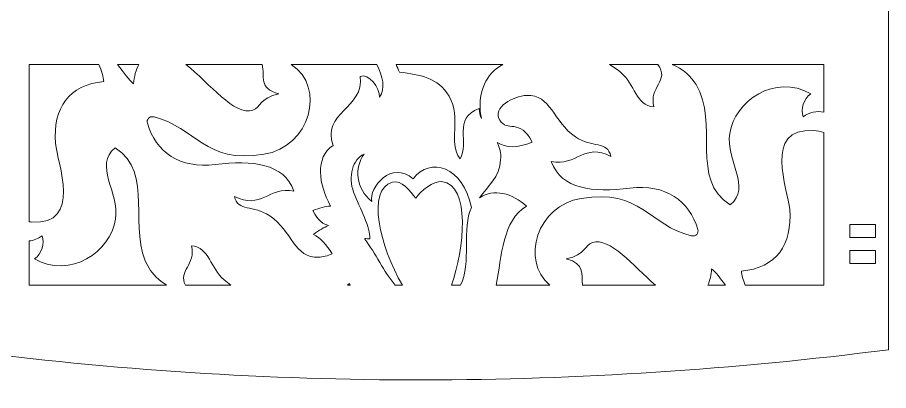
# Model space of a CAD drawing. Header units: millimetres. Extents: x -1799 to 1800, y -574 to 576.
# Drawn here: x -514.5 to -312.6, y -16 to 70.5 of the extents above; entities that cross this region are included whole.
import ezdxf

# ---------------------------------------------------------------- set-up
doc = ezdxf.new("R2010")
doc.units = ezdxf.units.MM
doc.header["$MEASUREMENT"] = 0
doc.layers.add('Layer 1', color=7, linetype='Continuous')

msp = doc.modelspace()

# ---------------------------------------------------------------- linework, layer by layer
at = {"layer": 'Layer 1', "color": 250, "lineweight": 20}
for points, knots in [([(-367.0983, 276.8912), (-384.3512, 277.3505), (-402.0362, 277.5798), (-419.7211, 277.5798), (-419.7211, 277.5798), (-437.4062, 277.5798), (-455.0912, 277.3505), (-472.3441, 276.8911), (-472.3441, 276.8911), (-480.9705, 276.6615), (-489.489, 276.3742), (-497.8462, 276.0292), (-497.8462, 276.0292), (-502.0248, 275.8567), (-506.1631, 275.6697), (-510.2545, 275.4683), (-510.2545, 275.4683), (-510.2545, 275.4683), (-513.308, 275.3148), (-513.308, 275.3148), (-513.308, 275.3148), (-513.308, 275.3148), (-514.8139, 275.238), (-514.8139, 275.238), (-514.8139, 275.238), (-514.8139, 275.238), (-516.3198, 275.1612), (-516.3198, 275.1612), (-516.3198, 275.1612), (-516.3198, 275.1612), (-528.4018, 274.545), (-528.4018, 274.545), (-528.4018, 274.545), (-528.4018, 274.545), (-528.4018, 269.5835), (-528.4018, 269.5835), (-528.4018, 269.5835), (-528.4018, 269.5835), (-528.4018, 189.918), (-528.4018, 189.918), (-528.4018, 189.918), (-528.4018, 189.918), (-539.4018, 189.918), (-539.4018, 189.918), (-539.4018, 189.918), (-541.5235, 189.918), (-543.5584, 189.0752), (-545.0587, 187.5749), (-545.0587, 187.5749), (-546.5589, 186.0746), (-547.4018, 184.0398), (-547.4018, 181.918), (-547.4018, 181.918), (-547.4018, 181.918), (-547.4018, 147.918), (-547.4018, 147.918), (-547.4018, 147.918), (-547.4018, 145.7963), (-546.5589, 143.7615), (-545.0587, 142.2612), (-545.0587, 142.2612), (-543.5584, 140.7609), (-541.5235, 139.918), (-539.4018, 139.918), (-539.4018, 139.918), (-539.4018, 139.918), (-528.4018, 139.918), (-528.4018, 139.918), (-528.4018, 139.918), (-528.4018, 139.918), (-528.4018, -6.5678), (-528.4018, -6.5678), (-528.4018, -6.5678), (-456.4705, -16.0449), (-384.5392, -15.7571), (-312.6083, -6.5678), (-312.6083, -6.5678), (-312.6083, -6.5678), (-312.6083, 274.625), (-312.6083, 274.625), (-312.6083, 274.625), (-312.6083, 274.625), (-323.1225, 275.1613), (-323.1225, 275.1613), (-323.1225, 275.1613), (-323.1225, 275.1613), (-326.1343, 275.3149), (-326.1343, 275.3149), (-326.1343, 275.3149), (-326.1343, 275.3149), (-327.6546, 275.392), (-327.6546, 275.392), (-327.6546, 275.392), (-327.6546, 275.392), (-329.1879, 275.4684), (-329.1879, 275.4684), (-329.1879, 275.4684), (-329.1879, 275.4684), (-332.2651, 275.6167), (-332.2651, 275.6167), (-332.2651, 275.6167), (-332.2651, 275.6167), (-335.3593, 275.7597), (-335.3593, 275.7597), (-335.3593, 275.7597), (-337.4276, 275.8532), (-339.5068, 275.943), (-341.5961, 276.0293), (-341.5961, 276.0293), (-349.9533, 276.3743), (-358.4718, 276.6615), (-367.0983, 276.8912)], [0, 0, 0, 0, 0.03448276, 0.03448276, 0.03448276, 0.03448276, 0.06896552, 0.06896552, 0.06896552, 0.06896552, 0.10344828, 0.10344828, 0.10344828, 0.10344828, 0.13793103, 0.13793103, 0.13793103, 0.13793103, 0.17241379, 0.17241379, 0.17241379, 0.17241379, 0.20689655, 0.20689655, 0.20689655, 0.20689655, 0.24137931, 0.24137931, 0.24137931, 0.24137931, 0.27586207, 0.27586207, 0.27586207, 0.27586207, 0.31034483, 0.31034483, 0.31034483, 0.31034483, 0.34482759, 0.34482759, 0.34482759, 0.34482759, 0.37931034, 0.37931034, 0.37931034, 0.37931034, 0.4137931, 0.4137931, 0.4137931, 0.4137931, 0.44827586, 0.44827586, 0.44827586, 0.44827586, 0.48275862, 0.48275862, 0.48275862, 0.48275862, 0.51724138, 0.51724138, 0.51724138, 0.51724138, 0.55172414, 0.55172414, 0.55172414, 0.55172414, 0.5862069, 0.5862069, 0.5862069, 0.5862069, 0.62068966, 0.62068966, 0.62068966, 0.62068966, 0.65517241, 0.65517241, 0.65517241, 0.65517241, 0.68965517, 0.68965517, 0.68965517, 0.68965517, 0.72413793, 0.72413793, 0.72413793, 0.72413793, 0.75862069, 0.75862069, 0.75862069, 0.75862069, 0.79310345, 0.79310345, 0.79310345, 0.79310345, 0.82758621, 0.82758621, 0.82758621, 0.82758621, 0.86206897, 0.86206897, 0.86206897, 0.86206897, 0.89655172, 0.89655172, 0.89655172, 0.89655172, 0.93103448, 0.93103448, 0.93103448, 0.93103448, 1, 1, 1, 1]), ([(-511.834, 59.5538), (-511.834, 59.5538), (-495.6403, 59.5538), (-495.6403, 59.5538), (-495.6403, 59.5538), (-495.0363, 58.0835), (-494.5979, 56.7156), (-494.4901, 55.6255), (-494.4901, 55.6255), (-502.5654, 54.8668), (-506.3612, 49.5059), (-505.6987, 41.3096), (-505.6987, 41.3096), (-505.3253, 36.7436), (-499.3348, 22.2634), (-511.2363, 23.0345), (-511.2363, 23.0345), (-511.4392, 23.0479), (-511.6384, 23.067), (-511.834, 23.0912), (-511.834, 23.0912), (-511.834, 23.0912), (-511.834, 59.5538), (-511.834, 59.5538)], [0, 0, 0, 0, 0.14285714, 0.14285714, 0.14285714, 0.14285714, 0.28571429, 0.28571429, 0.28571429, 0.28571429, 0.42857143, 0.42857143, 0.42857143, 0.42857143, 0.57142857, 0.57142857, 0.57142857, 0.57142857, 0.71428571, 0.71428571, 0.71428571, 0.71428571, 1, 1, 1, 1]), ([(-491.2987, 59.5538), (-491.2987, 59.5538), (-486.3835, 59.5538), (-486.3835, 59.5538), (-486.3835, 59.5538), (-487.0817, 58.3383), (-487.4716, 56.821), (-487.5891, 55.1024), (-487.5891, 55.1024), (-488.6718, 55.9727), (-489.9222, 57.6234), (-491.2987, 59.5538)], [0, 0, 0, 0, 0.25, 0.25, 0.25, 0.25, 0.5, 0.5, 0.5, 0.5, 1, 1, 1, 1]), ([(-451.0745, 59.5538), (-451.0745, 59.5538), (-431.2154, 59.5538), (-431.2154, 59.5538), (-431.2154, 59.5538), (-429.8471, 56.879), (-429.1613, 53.9815), (-430.604, 51.9783), (-430.604, 51.9783), (-430.5543, 54.2411), (-433.1191, 57.5298), (-435.0666, 56.8204), (-435.0666, 56.8204), (-434.0292, 49.49), (-444.1835, 48.3453), (-441.3407, 40.792), (-441.3407, 40.792), (-445.6113, 38.0355), (-444.7105, 31.8105), (-441.9568, 26.7419), (-441.9568, 26.7419), (-443.174, 26.6698), (-444.5298, 26.3368), (-446.0247, 25.6848), (-446.0247, 25.6848), (-444.8047, 23.2739), (-443.5554, 22.5234), (-442.3926, 22.2275), (-442.3926, 22.2275), (-443.4701, 21.8236), (-444.6446, 21.1569), (-445.9393, 20.1675), (-445.9393, 20.1675), (-444.3604, 19.4178), (-442.9352, 17.7517), (-441.5579, 15.6589), (-441.5579, 15.6589), (-442.6242, 15.2009), (-443.7638, 14.9179), (-444.7044, 14.8668), (-444.7044, 14.8668), (-450.3841, 14.5718), (-450.7879, 20.9232), (-456.0547, 24.498), (-456.0547, 24.498), (-459.8835, 27.0855), (-463.4258, 25.3406), (-464.2299, 28.998), (-464.2299, 28.998), (-458.1298, 25.7662), (-456.3226, 31.3368), (-450.4387, 30.2252), (-450.4387, 30.2252), (-452.7382, 36.5973), (-460.0212, 37.4694), (-468.6661, 36.3886), (-468.6661, 36.3886), (-476.9203, 35.3585), (-482.4239, 39.2376), (-484.4013, 45.9863), (-484.4013, 45.9863), (-484.6141, 46.7411), (-484.1013, 47.6961), (-482.8605, 47.4064), (-482.8605, 47.4064), (-473.1488, 45.0611), (-471.2076, 36.4562), (-457.3862, 38.7448), (-457.3862, 38.7448), (-446.6735, 40.4118), (-442.9235, 54.3253), (-451.0745, 59.5538)], [0, 0, 0, 0, 0.05263158, 0.05263158, 0.05263158, 0.05263158, 0.10526316, 0.10526316, 0.10526316, 0.10526316, 0.15789474, 0.15789474, 0.15789474, 0.15789474, 0.21052632, 0.21052632, 0.21052632, 0.21052632, 0.26315789, 0.26315789, 0.26315789, 0.26315789, 0.31578947, 0.31578947, 0.31578947, 0.31578947, 0.36842105, 0.36842105, 0.36842105, 0.36842105, 0.42105263, 0.42105263, 0.42105263, 0.42105263, 0.47368421, 0.47368421, 0.47368421, 0.47368421, 0.52631579, 0.52631579, 0.52631579, 0.52631579, 0.57894737, 0.57894737, 0.57894737, 0.57894737, 0.63157895, 0.63157895, 0.63157895, 0.63157895, 0.68421053, 0.68421053, 0.68421053, 0.68421053, 0.73684211, 0.73684211, 0.73684211, 0.73684211, 0.78947368, 0.78947368, 0.78947368, 0.78947368, 0.84210526, 0.84210526, 0.84210526, 0.84210526, 0.89473684, 0.89473684, 0.89473684, 0.89473684, 1, 1, 1, 1]), ([(-475.4744, 59.5538), (-475.4744, 59.5538), (-457.7989, 59.5538), (-457.7989, 59.5538), (-457.7989, 59.5538), (-457.1181, 56.7508), (-458.707, 53.9852), (-453.9157, 52.7695), (-453.9157, 52.7695), (-458.4157, 51.8129), (-458.1261, 49.5898), (-459.9516, 48.9894), (-459.9516, 48.9894), (-464.2441, 47.564), (-469.9305, 55.1861), (-475.4744, 59.5538)], [0, 0, 0, 0, 0.2, 0.2, 0.2, 0.2, 0.4, 0.4, 0.4, 0.4, 0.6, 0.6, 0.6, 0.6, 1, 1, 1, 1]), ([(-426.7719, 59.5538), (-426.7719, 59.5538), (-402.0434, 59.5538), (-402.0434, 59.5538), (-402.0434, 59.5538), (-402.5289, 59.2678), (-402.9992, 58.9628), (-403.4501, 58.6365), (-403.4501, 58.6365), (-406.7492, 56.2486), (-407.9409, 51.2091), (-407.0012, 47.0498), (-407.0012, 47.0498), (-407.2964, 47.7653), (-407.4862, 48.535), (-407.5045, 49.3895), (-407.5045, 49.3895), (-413.7418, 47.1282), (-409.6441, 41.3067), (-411.9369, 37.6807), (-411.9369, 37.6807), (-414.9055, 41.6534), (-411.4118, 47.1205), (-414.4687, 52.2043), (-414.4687, 52.2043), (-417.1137, 56.603), (-421.2376, 57.1706), (-425.9779, 57.8263), (-425.9779, 57.8263), (-426.2316, 58.4382), (-426.4965, 59.0135), (-426.7719, 59.5538)], [0, 0, 0, 0, 0.11111111, 0.11111111, 0.11111111, 0.11111111, 0.22222222, 0.22222222, 0.22222222, 0.22222222, 0.33333333, 0.33333333, 0.33333333, 0.33333333, 0.44444444, 0.44444444, 0.44444444, 0.44444444, 0.55555556, 0.55555556, 0.55555556, 0.55555556, 0.66666667, 0.66666667, 0.66666667, 0.66666667, 0.77777778, 0.77777778, 0.77777778, 0.77777778, 1, 1, 1, 1]), ([(-377.2931, 59.5538), (-377.2931, 59.5538), (-366.0951, 59.5538), (-366.0951, 59.5538), (-366.0951, 59.5538), (-363.2259, 55.8027), (-368.2373, 54.389), (-367.02, 49.7215), (-367.02, 49.7215), (-371.2639, 50.1569), (-371.3735, 54.9045), (-374.5906, 57.6649), (-374.5906, 57.6649), (-375.4149, 58.3682), (-376.3221, 58.9976), (-377.2931, 59.5538)], [0, 0, 0, 0, 0.2, 0.2, 0.2, 0.2, 0.4, 0.4, 0.4, 0.4, 0.6, 0.6, 0.6, 0.6, 1, 1, 1, 1]), ([(-362.7923, 59.5538), (-362.7923, 59.5538), (-327.6083, 59.5538), (-327.6083, 59.5538), (-327.6083, 59.5538), (-327.6083, 59.5538), (-327.6083, 48.5442), (-327.6083, 48.5442), (-327.6083, 48.5442), (-329.2241, 48.8096), (-330.9372, 48.5282), (-332.3982, 47.4241), (-332.3982, 47.4241), (-333.0176, 49.2123), (-332.376, 51.5637), (-330.6652, 52.7823), (-330.6652, 52.7823), (-338.9079, 57.5001), (-348.3008, 51.1384), (-349.4281, 43.5516), (-349.4281, 43.5516), (-350.357, 37.258), (-344.2775, 31.0135), (-349.3314, 27.0173), (-349.3314, 27.0173), (-358.7145, 32.6937), (-351.8594, 46.0661), (-357.197, 54.9104), (-357.197, 54.9104), (-358.2634, 56.6795), (-360.3466, 58.6496), (-362.7923, 59.5538)], [0, 0, 0, 0, 0.11111111, 0.11111111, 0.11111111, 0.11111111, 0.22222222, 0.22222222, 0.22222222, 0.22222222, 0.33333333, 0.33333333, 0.33333333, 0.33333333, 0.44444444, 0.44444444, 0.44444444, 0.44444444, 0.55555556, 0.55555556, 0.55555556, 0.55555556, 0.66666667, 0.66666667, 0.66666667, 0.66666667, 0.77777778, 0.77777778, 0.77777778, 0.77777778, 1, 1, 1, 1]), ([(-396.5177, 52.4035), (-390.838, 52.6985), (-390.4342, 46.3471), (-385.1674, 42.7723), (-385.1674, 42.7723), (-381.3386, 40.1848), (-377.7963, 41.9297), (-376.9922, 38.2723), (-376.9922, 38.2723), (-383.0923, 41.5041), (-384.8995, 35.9335), (-390.7834, 37.0451), (-390.7834, 37.0451), (-388.4839, 30.673), (-381.2009, 29.8009), (-372.556, 30.8817), (-372.556, 30.8817), (-364.3018, 31.9118), (-358.7982, 28.0327), (-356.8208, 21.284), (-356.8208, 21.284), (-356.608, 20.5292), (-357.1208, 19.5742), (-358.3616, 19.8639), (-358.3616, 19.8639), (-368.0733, 22.2092), (-370.0145, 30.8141), (-383.8359, 28.5255), (-383.8359, 28.5255), (-394.0918, 26.9296), (-397.9643, 14.1106), (-391.1242, 8.4322), (-391.1242, 8.4322), (-391.1242, 8.4322), (-403.5276, 8.4322), (-403.5276, 8.4322), (-403.5276, 8.4322), (-402.2879, 15.2187), (-402.0811, 23.4404), (-396.5221, 26.7002), (-396.5221, 26.7002), (-399.8015, 29.7872), (-404.239, 30.7602), (-407.2778, 28.7586), (-407.2778, 28.7586), (-407.2778, 28.7586), (-407.4372, 28.6474), (-407.4372, 28.6474), (-407.4372, 28.6474), (-405.5583, 31.3457), (-402.6701, 33.4322), (-402.5887, 37.4932), (-402.5887, 37.4932), (-402.3288, 39.0396), (-402.71, 40.3097), (-403.3571, 41.476), (-403.3571, 41.476), (-401.3812, 40.2783), (-398.6642, 40.0734), (-395.1974, 41.5855), (-395.1974, 41.5855), (-398.047, 47.2166), (-401.0566, 43.792), (-402.7496, 46.6644), (-402.7496, 46.6644), (-404.5605, 49.7095), (-399.5234, 52.2402), (-396.5177, 52.4035)], [0, 0, 0, 0, 0.05555556, 0.05555556, 0.05555556, 0.05555556, 0.11111111, 0.11111111, 0.11111111, 0.11111111, 0.16666667, 0.16666667, 0.16666667, 0.16666667, 0.22222222, 0.22222222, 0.22222222, 0.22222222, 0.27777778, 0.27777778, 0.27777778, 0.27777778, 0.33333333, 0.33333333, 0.33333333, 0.33333333, 0.38888889, 0.38888889, 0.38888889, 0.38888889, 0.44444444, 0.44444444, 0.44444444, 0.44444444, 0.5, 0.5, 0.5, 0.5, 0.55555556, 0.55555556, 0.55555556, 0.55555556, 0.61111111, 0.61111111, 0.61111111, 0.61111111, 0.66666667, 0.66666667, 0.66666667, 0.66666667, 0.72222222, 0.72222222, 0.72222222, 0.72222222, 0.77777778, 0.77777778, 0.77777778, 0.77777778, 0.83333333, 0.83333333, 0.83333333, 0.83333333, 0.88888889, 0.88888889, 0.88888889, 0.88888889, 1, 1, 1, 1]), ([(-329.9858, 44.2358), (-329.1245, 44.1791), (-328.3268, 44.023), (-327.6083, 43.7865), (-327.6083, 43.7865), (-327.6083, 43.7865), (-327.6083, 8.4322), (-327.6083, 8.4322), (-327.6083, 8.4322), (-327.6083, 8.4322), (-345.8653, 8.4322), (-345.8653, 8.4322), (-345.8653, 8.4322), (-346.3207, 9.6288), (-346.6419, 10.7338), (-346.732, 11.6448), (-346.732, 11.6448), (-338.6567, 12.4035), (-334.8609, 17.7644), (-335.5234, 25.9607), (-335.5234, 25.9607), (-335.8968, 30.5267), (-341.8873, 45.0069), (-329.9858, 44.2358)], [0, 0, 0, 0, 0.14285714, 0.14285714, 0.14285714, 0.14285714, 0.28571429, 0.28571429, 0.28571429, 0.28571429, 0.42857143, 0.42857143, 0.42857143, 0.42857143, 0.57142857, 0.57142857, 0.57142857, 0.57142857, 0.71428571, 0.71428571, 0.71428571, 0.71428571, 1, 1, 1, 1]), ([(-484.0251, 12.3599), (-483.1873, 10.97), (-481.7219, 9.456), (-479.9463, 8.4322), (-479.9463, 8.4322), (-479.9463, 8.4322), (-511.834, 8.4322), (-511.834, 8.4322), (-511.834, 8.4322), (-511.834, 8.4322), (-511.834, 18.6663), (-511.834, 18.6663), (-511.834, 18.6663), (-510.7886, 18.7733), (-509.755, 19.1426), (-508.8239, 19.8462), (-508.8239, 19.8462), (-508.2045, 18.058), (-508.8461, 15.7066), (-510.5569, 14.488), (-510.5569, 14.488), (-502.3142, 9.7702), (-492.9213, 16.1319), (-491.794, 23.7187), (-491.794, 23.7187), (-490.8651, 30.0123), (-496.9446, 36.2568), (-491.8907, 40.253), (-491.8907, 40.253), (-482.5076, 34.5766), (-489.3627, 21.2042), (-484.0251, 12.3599)], [0, 0, 0, 0, 0.11111111, 0.11111111, 0.11111111, 0.11111111, 0.22222222, 0.22222222, 0.22222222, 0.22222222, 0.33333333, 0.33333333, 0.33333333, 0.33333333, 0.44444444, 0.44444444, 0.44444444, 0.44444444, 0.55555556, 0.55555556, 0.55555556, 0.55555556, 0.66666667, 0.66666667, 0.66666667, 0.66666667, 0.77777778, 0.77777778, 0.77777778, 0.77777778, 1, 1, 1, 1]), ([(-434.1967, 38.7431), (-436.4604, 35.6508), (-436.1274, 30.8695), (-432.4123, 27.7864), (-432.4123, 27.7864), (-433.1081, 31.0578), (-427.7677, 37.4547), (-422.7704, 33.0587), (-422.7704, 33.0587), (-418.9174, 38.2708), (-411.1691, 35.9481), (-409.3006, 26.3777), (-409.3006, 26.3777), (-411.5337, 21.6842), (-409.2785, 13.4207), (-411.7992, 8.4322), (-411.7992, 8.4322), (-411.7992, 8.4322), (-413.9387, 8.4322), (-413.9387, 8.4322), (-413.9387, 8.4322), (-411.0117, 16.6769), (-409.3421, 31.645), (-416.198, 32.4299), (-416.198, 32.4299), (-418.0643, 32.6466), (-421.1055, 30.2032), (-422.2153, 28.5366), (-422.2153, 28.5366), (-423.4062, 30.2387), (-425.5932, 32.8516), (-427.5987, 32.3073), (-427.5987, 32.3073), (-433.7448, 30.6176), (-430.5195, 17.2719), (-425.3093, 8.4322), (-425.3093, 8.4322), (-425.3093, 8.4322), (-426.9641, 8.4322), (-426.9641, 8.4322), (-426.9641, 8.4322), (-429.6038, 11.4121), (-431.5833, 15.9149), (-434.016, 19.0657), (-434.016, 19.0657), (-434.016, 19.0657), (-434.0402, 19.2404), (-434.0402, 19.2404), (-434.0402, 19.2404), (-433.6379, 19.1592), (-433.2429, 19.1313), (-432.8601, 19.1671), (-432.8601, 19.1671), (-432.6171, 21.7011), (-435.1613, 26.1417), (-436.5991, 29.9793), (-436.5991, 29.9793), (-437.9164, 33.4812), (-436.8261, 37.7101), (-434.1967, 38.7431)], [0, 0, 0, 0, 0.0625, 0.0625, 0.0625, 0.0625, 0.125, 0.125, 0.125, 0.125, 0.1875, 0.1875, 0.1875, 0.1875, 0.25, 0.25, 0.25, 0.25, 0.3125, 0.3125, 0.3125, 0.3125, 0.375, 0.375, 0.375, 0.375, 0.4375, 0.4375, 0.4375, 0.4375, 0.5, 0.5, 0.5, 0.5, 0.5625, 0.5625, 0.5625, 0.5625, 0.625, 0.625, 0.625, 0.625, 0.6875, 0.6875, 0.6875, 0.6875, 0.75, 0.75, 0.75, 0.75, 0.8125, 0.8125, 0.8125, 0.8125, 0.875, 0.875, 0.875, 0.875, 1, 1, 1, 1]), ([(-321.6083, 22.4322), (-321.6083, 22.4322), (-315.6083, 22.4322), (-315.6083, 22.4322), (-315.6083, 22.4322), (-315.6083, 22.4322), (-315.6083, 19.4322), (-315.6083, 19.4322), (-315.6083, 19.4322), (-315.6083, 19.4322), (-321.6083, 19.4322), (-321.6083, 19.4322), (-321.6083, 19.4322), (-321.6083, 19.4322), (-321.6083, 22.4322), (-321.6083, 22.4322)], [0, 0, 0, 0, 0.2, 0.2, 0.2, 0.2, 0.4, 0.4, 0.4, 0.4, 0.6, 0.6, 0.6, 0.6, 1, 1, 1, 1]), ([(-381.2705, 18.2809), (-377.204, 19.6313), (-371.8865, 12.8623), (-366.6243, 8.4322), (-366.6243, 8.4322), (-366.6243, 8.4322), (-383.5534, 8.4322), (-383.5534, 8.4322), (-383.5534, 8.4322), (-383.8794, 10.9802), (-382.9239, 13.3888), (-387.3064, 14.5008), (-387.3064, 14.5008), (-382.8064, 15.4574), (-383.096, 17.6805), (-381.2705, 18.2809)], [0, 0, 0, 0, 0.2, 0.2, 0.2, 0.2, 0.4, 0.4, 0.4, 0.4, 0.6, 0.6, 0.6, 0.6, 1, 1, 1, 1]), ([(-474.2021, 17.5488), (-469.9582, 17.1134), (-469.8486, 12.3658), (-466.6315, 9.6054), (-466.6315, 9.6054), (-466.1426, 9.1882), (-465.6238, 8.7977), (-465.0808, 8.4322), (-465.0808, 8.4322), (-465.0808, 8.4322), (-475.5972, 8.4322), (-475.5972, 8.4322), (-475.5972, 8.4322), (-477.36, 11.6689), (-473.0654, 13.1902), (-474.2021, 17.5488)], [0, 0, 0, 0, 0.2, 0.2, 0.2, 0.2, 0.4, 0.4, 0.4, 0.4, 0.6, 0.6, 0.6, 0.6, 1, 1, 1, 1]), ([(-321.6083, 16.4322), (-321.6083, 16.4322), (-315.6083, 16.4322), (-315.6083, 16.4322), (-315.6083, 16.4322), (-315.6083, 16.4322), (-315.6083, 13.4322), (-315.6083, 13.4322), (-315.6083, 13.4322), (-315.6083, 13.4322), (-321.6083, 13.4322), (-321.6083, 13.4322), (-321.6083, 13.4322), (-321.6083, 13.4322), (-321.6083, 16.4322), (-321.6083, 16.4322)], [0, 0, 0, 0, 0.2, 0.2, 0.2, 0.2, 0.4, 0.4, 0.4, 0.4, 0.6, 0.6, 0.6, 0.6, 1, 1, 1, 1]), ([(-353.633, 12.1679), (-352.6868, 11.4073), (-351.6125, 10.0505), (-350.4379, 8.4322), (-350.4379, 8.4322), (-350.4379, 8.4322), (-354.4778, 8.4322), (-354.4778, 8.4322), (-354.4778, 8.4322), (-354.0037, 9.5088), (-353.7284, 10.7719), (-353.633, 12.1679)], [0, 0, 0, 0, 0.25, 0.25, 0.25, 0.25, 0.5, 0.5, 0.5, 0.5, 1, 1, 1, 1]), ([(-437.5748, 8.7851), (-437.5748, 8.7851), (-437.3759, 8.4322), (-437.3759, 8.4322), (-437.3759, 8.4322), (-437.3759, 8.4322), (-438.0586, 8.4322), (-438.0586, 8.4322), (-438.0586, 8.4322), (-438.0586, 8.4322), (-437.772, 8.6338), (-437.772, 8.6338), (-437.772, 8.6338), (-437.7048, 8.6824), (-437.6402, 8.7343), (-437.5748, 8.7851)], [0, 0, 0, 0, 0.2, 0.2, 0.2, 0.2, 0.4, 0.4, 0.4, 0.4, 0.6, 0.6, 0.6, 0.6, 1, 1, 1, 1])]:
    msp.add_open_spline(points, degree=3, knots=knots, dxfattribs=at)

doc.saveas('drawing.dxf')
